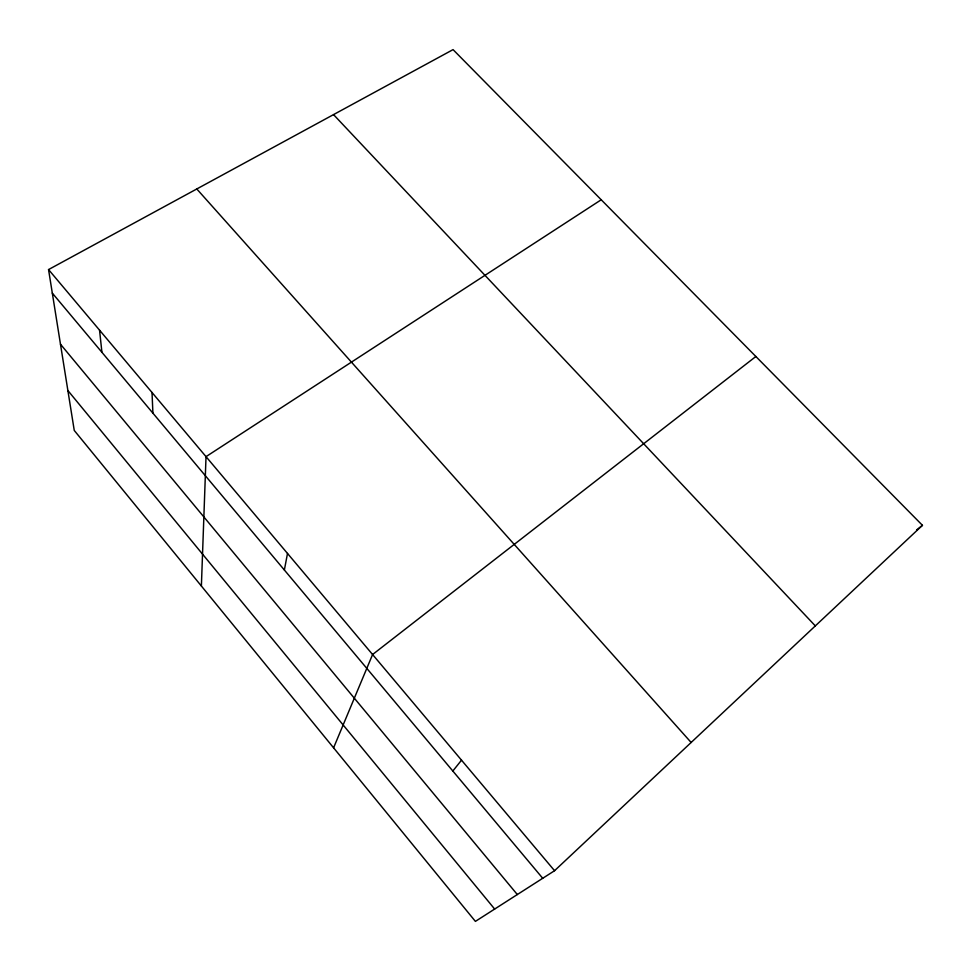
<?xml version="1.0" encoding="UTF-8"?>
<svg xmlns="http://www.w3.org/2000/svg" width="971" height="971" viewBox="0 0 971 971"><rect width="100%" height="100%" fill="white"/><g stroke="black" fill="none" stroke-linecap="round" stroke-linejoin="round"><path stroke-width="1.46" d="M201.385 586.035L206.022 456.649L601.219 199.771M284.369 570.013L287.501 553.446M333.587 747.816L372.585 654.527L755.863 356.503M452.826 771.023L461.516 760.172M554.562 870.708L922.45 525.323L453.056 49.618L48.55 269.574L74.257 430.444L475.402 921.382L554.562 870.708L48.55 269.574M916.636 529.911L922.45 525.323M333.539 114.614L815.324 625.907M196.785 188.969L691.146 742.475M52.313 293.108L542.716 878.282M60.469 344.195L517.325 894.546M67.885 390.536L494.652 909.05M99.552 330.176L101.919 352.303M152.022 392.502L152.908 413.148"/></g></svg>
